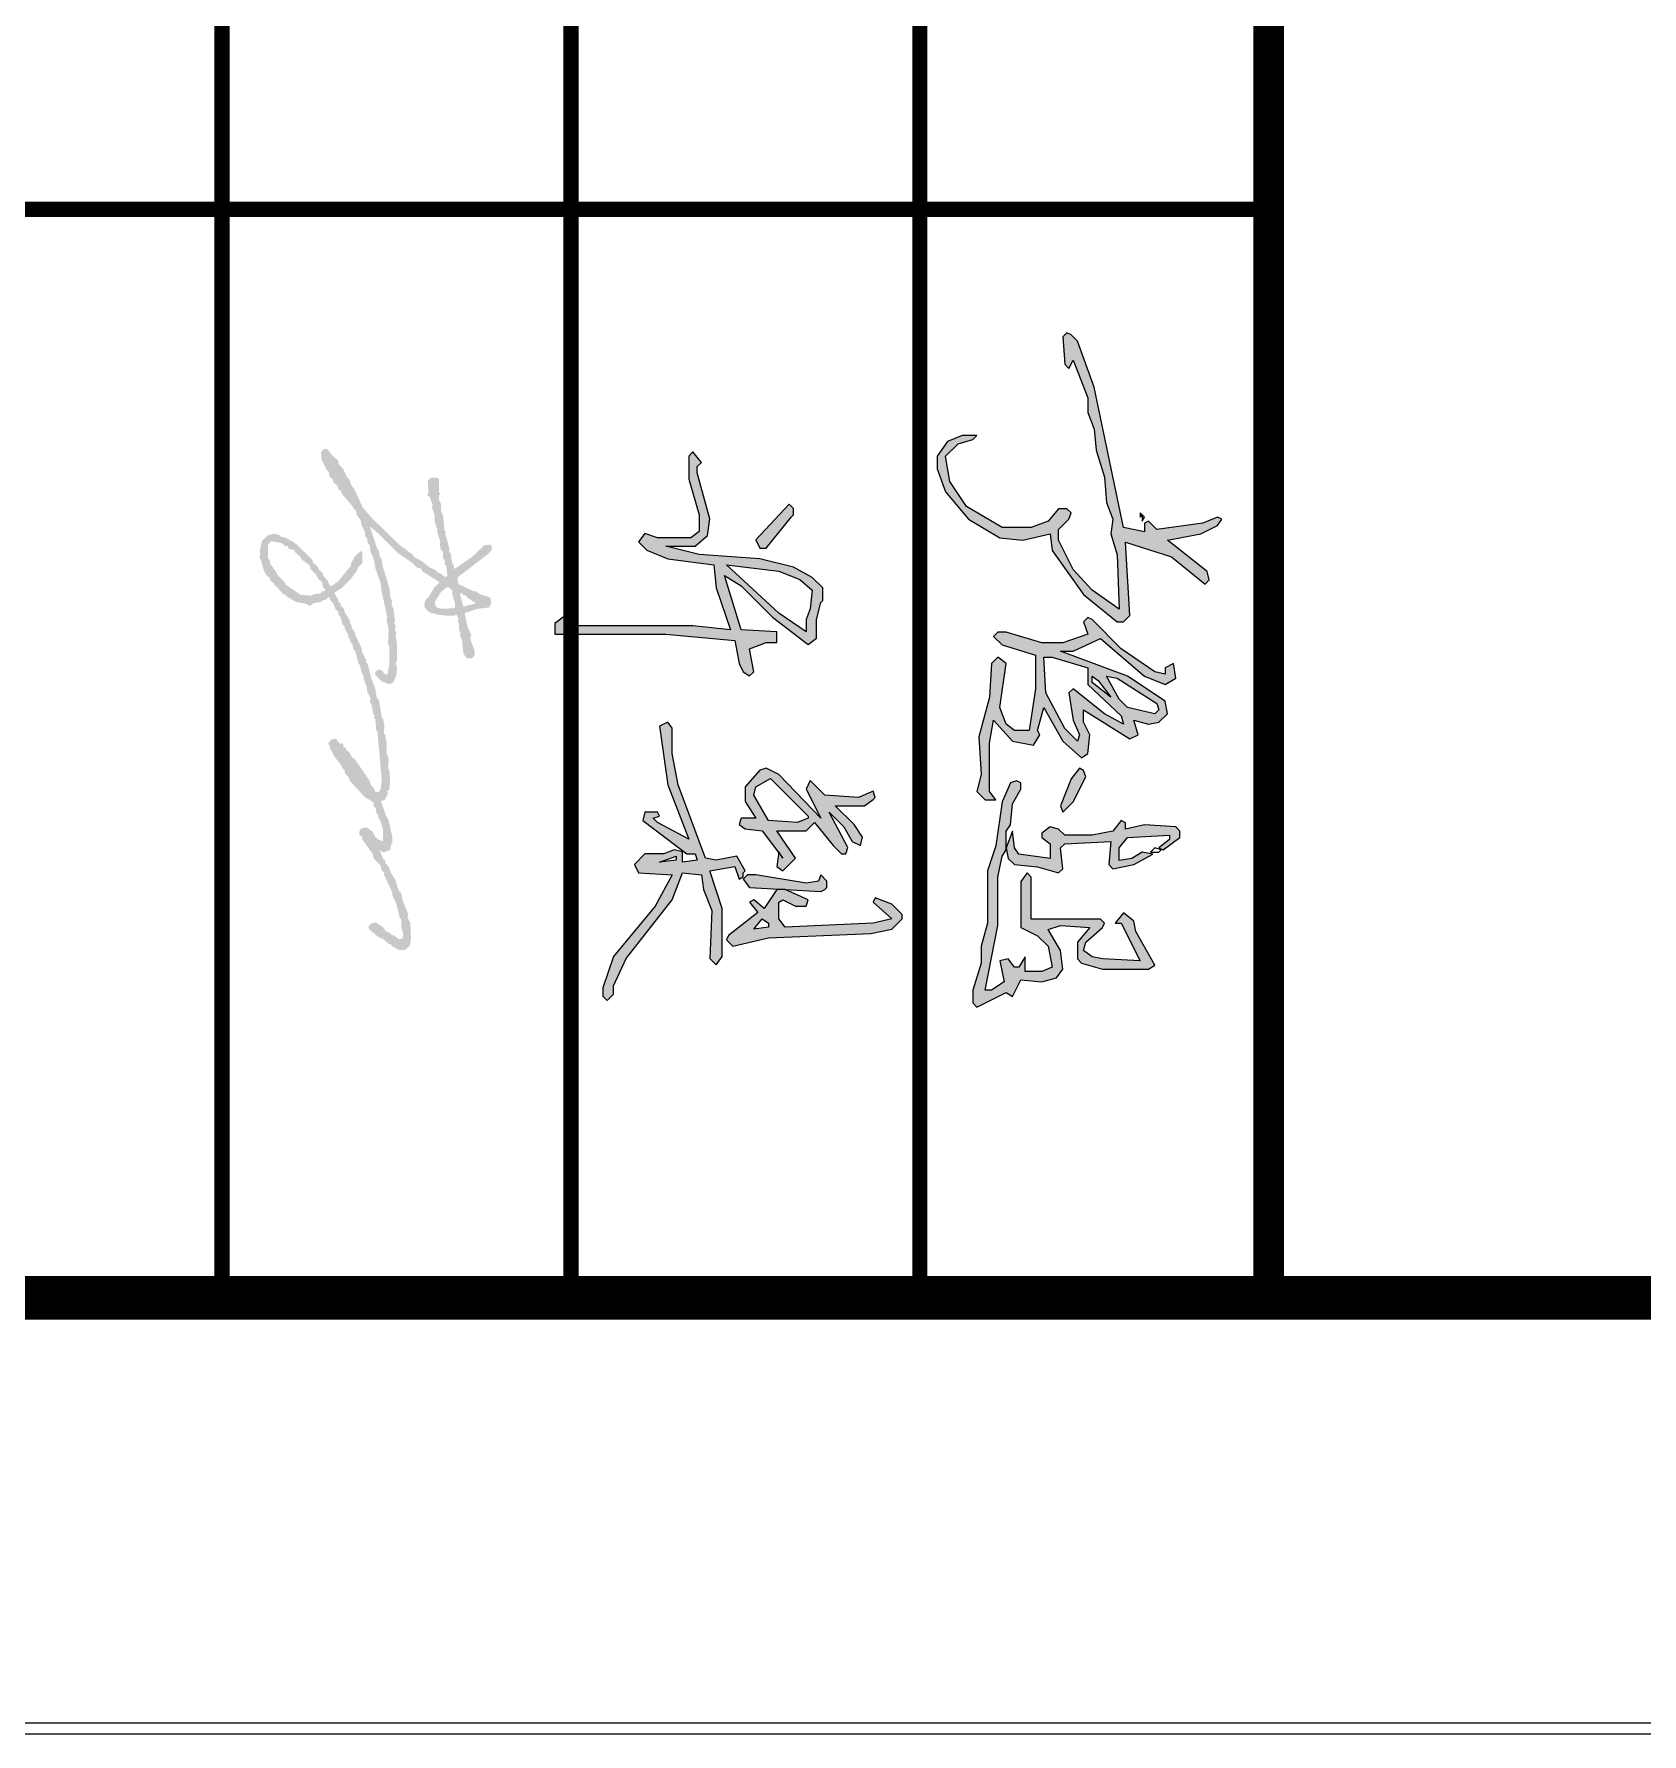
# Model space of a CAD drawing. Extents: x 826826 to 1642106, y -156213 to 399140.
# Drawn here: x 1606189 to 1607110, y 282493 to 283467 of the extents above; entities that cross this region are included whole.
import ezdxf

# ---------------------------------------------------------------- set-up
doc = ezdxf.new("R2010")
doc.units = 0
doc.header["$LTSCALE"] = 1000
doc.layers.get('0').update_dxf_attribs({"linetype": 'CONTINUOUS'})
doc.layers.add('yichutu', color=7, linetype='CONTINUOUS')
doc.layers.add('图框', color=9, linetype='CONTINUOUS', lineweight=18)

# ---------------------------------------------------------------- blocks, each defined once
blk = doc.blocks.new('ljc')
at = {"linetype": 'Continuous'}
h = blk.add_hatch(color=0, dxfattribs=at)
h.paths.add_polyline_path([(2022.82, 1567.67), (2018.82, 1563.67), (2019.82, 1561.67), (2023.82, 1561.67), (2021.82, 1551.67), (1954.82, 1537.67), (1932.82, 1529.67), (1929.82, 1526.67), (1928.82, 1524.67), (1930.82, 1522.67), (1943.82, 1523.67), (1945.82, 1525.67), (1941.82, 1527.67), (1959.82, 1534.67), (1966.82, 1534.67), (1974.82, 1537.67), (1984.82, 1538.67), (1997.82, 1542.67), (2009.82, 1543.67), (2017.82, 1546.67), (2024.82, 1545.67), (2034.82, 1548.67), (2060.82, 1549.67), (2051.82, 1536.67), (2041.82, 1527.67), (2027.82, 1520.67), (2022.82, 1520.67), (2017.82, 1525.67), (2014.82, 1526.67), (2012.82, 1524.67), (2012.82, 1520.67), (2018.82, 1515.67), (2021.82, 1507.67), (2021.82, 1493.67), (2011.82, 1476.67), (1999.82, 1468.67), (1987.82, 1466.67), (1981.82, 1472.67), (1979.82, 1479.67), (1977.82, 1481.67), (1977.82, 1474.67), (1980.82, 1467.67), (1987.82, 1462.67), (1993.82, 1462.67), (2004.82, 1466.67), (2017.82, 1477.67), (2026.82, 1492.67), (2027.82, 1503.67), (2024.82, 1516.67), (2032.82, 1517.67), (2053.82, 1532.67), (2066.82, 1548.67), (2066.82, 1551.67), (2063.82, 1554.67), (2028.82, 1552.67), (2035.82, 1574.67), (2048.82, 1590.67), (2046.82, 1592.67), (2042.82, 1591.67), (2027.82, 1572.67), (2024.82, 1588.67), (2020.82, 1596.67), (2017.82, 1598.67), (2016.82, 1596.67), (2019.82, 1589.67)])
h.paths.add_polyline_path([(2080.82, 1521.67), (2080.82, 1527.67), (2074.82, 1540.67), (2092.82, 1561.67), (2096.82, 1571.67), (2093.82, 1576.67), (2086.82, 1575.67), (2088.82, 1571.67), (2091.82, 1571.67), (2090.82, 1566.67), (2079.82, 1550.67), (2065.82, 1536.67), (2064.82, 1534.67), (2066.82, 1532.67), (2072.82, 1534.67), (2076.82, 1522.67), (2076.82, 1512.67), (2071.82, 1495.67), (2071.82, 1491.67), (2073.82, 1489.67), (2077.82, 1493.67), (2082.82, 1509.67), (2098.82, 1509.67), (2118.82, 1506.67), (2118.82, 1499.67), (2115.82, 1495.67), (2107.82, 1492.67), (2086.82, 1495.67), (2083.82, 1491.67), (2086.82, 1488.67), (2102.82, 1487.67), (2121.82, 1482.67), (2139.82, 1483.67), (2147.82, 1481.67), (2151.82, 1485.67), (2151.82, 1490.67), (2147.82, 1487.67), (2124.82, 1487.67), (2113.82, 1489.67), (2123.82, 1498.67), (2125.82, 1508.67), (2120.82, 1511.67), (2118.82, 1510.67), (2107.82, 1513.67), (2123.82, 1522.67), (2131.82, 1531.67), (2129.82, 1534.67), (2120.82, 1535.67), (2114.82, 1532.67), (2108.82, 1532.67), (2122.82, 1554.67), (2120.82, 1558.67), (2113.82, 1556.67), (2115.82, 1563.67), (2114.82, 1568.67), (2110.82, 1572.67), (2104.82, 1571.67), (2092.82, 1553.67)])
h.paths.add_polyline_path([(2088.82, 1534.67), (2096.82, 1534.67), (2111.82, 1550.67), (2115.82, 1551.67), (2110.82, 1542.67), (2098.82, 1527.67), (2100.82, 1525.67), (2113.82, 1527.67), (2120.82, 1530.67), (2123.82, 1529.67), (2117.82, 1523.67), (2100.82, 1514.67), (2083.82, 1513.67), (2083.82, 1517.67)], flags=16)
h.paths.add_polyline_path([(2092.82, 1536.67), (2094.82, 1539.67), (2102.82, 1545.67), (2095.82, 1536.67)], flags=16)
h.paths.add_polyline_path([(2092.82, 1543.67), (2093.82, 1548.67), (2105.82, 1567.67), (2108.82, 1568.67), (2110.82, 1566.67), (2107.82, 1553.67), (2103.82, 1549.67)], flags=16)
h.paths.add_polyline_path([(2140.82, 1533.67), (2137.82, 1532.67), (2136.82, 1530.67), (2141.82, 1526.67), (2154.82, 1521.67), (2157.82, 1522.67), (2152.82, 1527.67)])
h.paths.add_polyline_path([(2174.82, 1521.67), (2172.82, 1523.67), (2171.82, 1545.67), (2182.82, 1544.67), (2184.82, 1546.67), (2182.82, 1556.67), (2177.82, 1565.67), (2176.82, 1560.67), (2179.82, 1555.67), (2180.82, 1549.67), (2174.82, 1549.67), (2169.82, 1553.67), (2168.82, 1573.67), (2170.82, 1573.67), (2174.82, 1568.67), (2175.82, 1570.67), (2169.82, 1578.67), (2166.82, 1578.67), (2164.82, 1576.67), (2163.82, 1561.67), (2165.82, 1552.67), (2162.82, 1552.67), (2161.82, 1550.67), (2166.82, 1546.67), (2168.82, 1536.67), (2168.82, 1523.67), (2165.82, 1520.67), (2164.82, 1516.67), (2167.82, 1512.67), (2169.82, 1512.67), (2172.82, 1516.67), (2179.82, 1516.67), (2177.82, 1501.67), (2174.82, 1499.67), (2166.82, 1498.67), (2174.82, 1495.67), (2179.82, 1496.67), (2182.82, 1499.67), (2183.82, 1510.67), (2186.82, 1520.67), (2184.82, 1522.67)])
h.paths.add_polyline_path([(2232.82, 1541.67), (2232.82, 1563.67), (2230.82, 1566.67), (2214.82, 1557.67), (2209.82, 1556.67), (2205.82, 1551.67), (2210.82, 1547.67), (2210.82, 1550.67), (2228.82, 1559.67), (2227.82, 1541.67), (2226.82, 1536.67), (2223.82, 1532.67), (2219.82, 1533.67), (2212.82, 1541.67), (2210.82, 1542.67), (2208.82, 1540.67), (2208.82, 1507.67), (2188.82, 1507.67), (2186.82, 1505.67), (2190.82, 1502.67), (2212.82, 1502.67), (2216.82, 1510.67), (2221.82, 1515.67), (2231.82, 1517.67), (2233.82, 1512.67), (2233.82, 1504.67), (2226.82, 1504.67), (2231.82, 1501.67), (2231.82, 1499.67), (2227.82, 1496.67), (2228.82, 1492.67), (2238.82, 1494.67), (2242.82, 1488.67), (2242.82, 1485.67), (2211.82, 1491.67), (2188.82, 1491.67), (2178.82, 1493.67), (2175.82, 1495.67), (2166.82, 1495.67), (2163.82, 1497.67), (2153.82, 1498.67), (2146.82, 1502.67), (2143.82, 1502.67), (2142.82, 1500.67), (2143.82, 1497.67), (2152.82, 1493.67), (2173.82, 1490.67), (2185.82, 1486.67), (2210.82, 1486.67), (2221.82, 1483.67), (2229.82, 1483.67), (2242.82, 1479.67), (2248.82, 1479.67), (2250.82, 1481.67), (2243.82, 1495.67), (2245.82, 1498.67), (2237.82, 1502.67), (2238.82, 1512.67), (2236.82, 1519.67), (2232.82, 1522.67), (2223.82, 1521.67), (2213.82, 1515.67), (2211.82, 1521.67), (2212.82, 1535.67), (2219.82, 1529.67), (2227.82, 1529.67), (2229.82, 1531.67)])
at = {"color": 0, "linetype": 'Continuous'}
for points in [[(1929.82, 1526.67), (1928.82, 1524.67), (1930.82, 1522.67), (1943.82, 1523.67), (1945.82, 1525.67), (1941.82, 1527.67), (1959.82, 1534.67), (1966.82, 1534.67), (1974.82, 1537.67), (1984.82, 1538.67), (1997.82, 1542.67), (2009.82, 1543.67), (2017.82, 1546.67), (2024.82, 1545.67), (2034.82, 1548.67), (2060.82, 1549.67), (2051.82, 1536.67), (2041.82, 1527.67), (2027.82, 1520.67), (2022.82, 1520.67), (2017.82, 1525.67), (2014.82, 1526.67), (2012.82, 1524.67), (2012.82, 1520.67), (2018.82, 1515.67), (2021.82, 1507.67), (2021.82, 1493.67), (2011.82, 1476.67), (1999.82, 1468.67), (1987.82, 1466.67), (1981.82, 1472.67), (1979.82, 1479.67), (1977.82, 1481.67), (1977.82, 1474.67), (1980.82, 1467.67), (1987.82, 1462.67), (1993.82, 1462.67), (2004.82, 1466.67), (2017.82, 1477.67), (2026.82, 1492.67), (2027.82, 1503.67), (2024.82, 1516.67), (2032.82, 1517.67), (2053.82, 1532.67), (2066.82, 1548.67), (2066.82, 1551.67), (2063.82, 1554.67), (2028.82, 1552.67), (2035.82, 1574.67), (2048.82, 1590.67), (2046.82, 1592.67), (2042.82, 1591.67), (2027.82, 1572.67), (2024.82, 1588.67), (2020.82, 1596.67), (2017.82, 1598.67), (2016.82, 1596.67), (2019.82, 1589.67), (2022.82, 1567.67), (2018.82, 1563.67), (2019.82, 1561.67), (2023.82, 1561.67), (2021.82, 1551.67), (1954.82, 1537.67), (1932.82, 1529.67), (1929.82, 1526.67)], [(2065.82, 1536.67), (2064.82, 1534.67), (2066.82, 1532.67), (2072.82, 1534.67), (2076.82, 1522.67), (2076.82, 1512.67), (2071.82, 1495.67), (2071.82, 1491.67), (2073.82, 1489.67), (2077.82, 1493.67), (2082.82, 1509.67), (2098.82, 1509.67), (2118.82, 1506.67), (2118.82, 1499.67), (2115.82, 1495.67), (2107.82, 1492.67), (2086.82, 1495.67), (2083.82, 1491.67), (2086.82, 1488.67), (2102.82, 1487.67), (2121.82, 1482.67), (2139.82, 1483.67), (2147.82, 1481.67), (2151.82, 1485.67), (2151.82, 1490.67), (2147.82, 1487.67), (2124.82, 1487.67), (2113.82, 1489.67), (2123.82, 1498.67), (2125.82, 1508.67), (2120.82, 1511.67), (2118.82, 1510.67), (2107.82, 1513.67), (2123.82, 1522.67), (2131.82, 1531.67), (2129.82, 1534.67), (2120.82, 1535.67), (2114.82, 1532.67), (2108.82, 1532.67), (2122.82, 1554.67), (2120.82, 1558.67), (2113.82, 1556.67), (2115.82, 1563.67), (2114.82, 1568.67), (2110.82, 1572.67), (2104.82, 1571.67), (2092.82, 1553.67), (2080.82, 1521.67), (2080.82, 1527.67), (2074.82, 1540.67), (2092.82, 1561.67), (2096.82, 1571.67), (2093.82, 1576.67), (2086.82, 1575.67), (2088.82, 1571.67), (2091.82, 1571.67), (2090.82, 1566.67), (2079.82, 1550.67), (2065.82, 1536.67)], [(2162.82, 1552.67), (2161.82, 1550.67), (2166.82, 1546.67), (2168.82, 1536.67), (2168.82, 1523.67), (2165.82, 1520.67), (2164.82, 1516.67), (2167.82, 1512.67), (2169.82, 1512.67), (2172.82, 1516.67), (2179.82, 1516.67), (2177.82, 1501.67), (2174.82, 1499.67), (2166.82, 1498.67), (2174.82, 1495.67), (2179.82, 1496.67), (2182.82, 1499.67), (2183.82, 1510.67), (2186.82, 1520.67), (2184.82, 1522.67), (2174.82, 1521.67), (2172.82, 1523.67), (2171.82, 1545.67), (2182.82, 1544.67), (2184.82, 1546.67), (2182.82, 1556.67), (2177.82, 1565.67), (2176.82, 1560.67), (2179.82, 1555.67), (2180.82, 1549.67), (2174.82, 1549.67), (2169.82, 1553.67), (2168.82, 1573.67), (2170.82, 1573.67), (2174.82, 1568.67), (2175.82, 1570.67), (2169.82, 1578.67), (2166.82, 1578.67), (2164.82, 1576.67), (2163.82, 1561.67), (2165.82, 1552.67), (2162.82, 1552.67)], [(2092.82, 1543.67), (2093.82, 1548.67), (2105.82, 1567.67), (2108.82, 1568.67), (2110.82, 1566.67), (2107.82, 1553.67), (2103.82, 1549.67), (2092.82, 1543.67)], [(2176.82, 1568.67), (2175.82, 1569.67), (2174.82, 1566.67), (2176.82, 1564.67), (2176.82, 1568.67)], [(2015.82, 1560.67), (2014.82, 1559.67), (2016.82, 1559.67), (2015.82, 1560.67)], [(2016.82, 1561.67), (2015.82, 1560.67), (2018.82, 1560.67), (2016.82, 1561.67)], [(2143.82, 1502.67), (2142.82, 1500.67), (2143.82, 1497.67), (2152.82, 1493.67), (2173.82, 1490.67), (2185.82, 1486.67), (2210.82, 1486.67), (2221.82, 1483.67), (2229.82, 1483.67), (2242.82, 1479.67), (2248.82, 1479.67), (2250.82, 1481.67), (2243.82, 1495.67), (2245.82, 1498.67), (2237.82, 1502.67), (2238.82, 1512.67), (2236.82, 1519.67), (2232.82, 1522.67), (2223.82, 1521.67), (2213.82, 1515.67), (2211.82, 1521.67), (2212.82, 1535.67), (2219.82, 1529.67), (2227.82, 1529.67), (2229.82, 1531.67), (2232.82, 1541.67), (2232.82, 1563.67), (2230.82, 1566.67), (2214.82, 1557.67), (2209.82, 1556.67), (2205.82, 1551.67), (2210.82, 1547.67), (2210.82, 1550.67), (2228.82, 1559.67), (2227.82, 1541.67), (2226.82, 1536.67), (2223.82, 1532.67), (2219.82, 1533.67), (2212.82, 1541.67), (2210.82, 1542.67), (2208.82, 1540.67), (2208.82, 1507.67), (2188.82, 1507.67), (2186.82, 1505.67), (2190.82, 1502.67), (2212.82, 1502.67), (2216.82, 1510.67), (2221.82, 1515.67), (2231.82, 1517.67), (2233.82, 1512.67), (2233.82, 1504.67), (2226.82, 1504.67), (2231.82, 1501.67), (2231.82, 1499.67), (2227.82, 1496.67), (2228.82, 1492.67), (2238.82, 1494.67), (2242.82, 1488.67), (2242.82, 1485.67), (2211.82, 1491.67), (2188.82, 1491.67), (2178.82, 1493.67), (2175.82, 1495.67), (2166.82, 1495.67), (2163.82, 1497.67), (2153.82, 1498.67), (2146.82, 1502.67), (2143.82, 1502.67)], [(2083.82, 1513.67), (2083.82, 1517.67), (2088.82, 1534.67), (2096.82, 1534.67), (2111.82, 1550.67), (2115.82, 1551.67), (2110.82, 1542.67), (2098.82, 1527.67), (2100.82, 1525.67), (2113.82, 1527.67), (2120.82, 1530.67), (2123.82, 1529.67), (2117.82, 1523.67), (2100.82, 1514.67), (2083.82, 1513.67)], [(2092.82, 1536.67), (2094.82, 1539.67), (2102.82, 1545.67), (2095.82, 1536.67), (2092.82, 1536.67)], [(2137.82, 1532.67), (2136.82, 1530.67), (2141.82, 1526.67), (2154.82, 1521.67), (2157.82, 1522.67), (2152.82, 1527.67), (2140.82, 1533.67), (2137.82, 1532.67)]]:
    blk.add_lwpolyline(points, dxfattribs=at)
blk = doc.blocks.new('A$C6AF37BC7')
h = blk.add_hatch(color=256)
h.paths.add_polyline_path([(660, -48), (672, -48), (678, -96)], flags=16)
h.paths.add_polyline_path([(708, 144), (702, 150), (660, 126), (672, 66), (666, 36), (456, -42), (366, -60), (294, -60), (276, -72), (288, -96), (456, -72), (612, -12), (564, -102), (552, -114), (546, -96), (534, -102), (534, -138), (558, -144), (654, -18), (654, 6), (672, 12), (678, -30), (648, -30), (642, -54), (654, -84), (654, -138), (684, -168), (708, -156), (714, -60), (804, -108), (948, -228), (1038, -258), (1062, -258), (1074, -246), (1056, -228), (1032, -228), (954, -192), (786, -60), (708, -30), (714, 24), (756, 30), (816, 54), (954, 48), (972, 66), (948, 84), (810, 84), (702, 48), (690, 120), (726, 132), (720, 144)])
h.paths.add_polyline_path([(852, 216), (864, 216), (870, 174), (840, 198)], flags=16)
h.paths.add_polyline_path([(-312, 282), (-318, 288), (-336, 288), (-348, 276), (-246, 180), (-222, 192), (-222, 210)], flags=17)
h.paths.add_polyline_path([(546, 330), (552, 330), (564, 300), (558, 216), (486, 174), (462, 180), (438, 222)], flags=16)
h.paths.add_polyline_path([(-102, 342), (-48, 336), (-18, 324), (18, 324), (-36, 246), (-174, 96), (-156, 246), (-132, 306)], flags=16)
h.paths.add_polyline_path([(-66, 366), (-72, 372), (-108, 372), (-138, 342), (-168, 288), (-192, 192), (-204, 18), (-228, -78), (-228, 6), (-258, 42), (-306, 48), (-438, 12), (-456, 12), (-468, 24), (-498, 0), (-486, -12), (-420, -12), (-318, 18), (-270, 18), (-252, -6), (-252, -102), (-264, -138), (-240, -156), (-216, -132), (-192, -72), (-174, 60), (-108, 66), (12, 108), (0, 0), (0, -366), (-18, -342), (-24, -372), (-6, -396), (24, -396), (24, -78), (42, 120), (108, 132), (132, 144), (144, 162), (132, 174), (66, 162), (48, 210), (48, 240), (18, 240), (12, 138), (-144, 90), (-114, 138), (-24, 228), (54, 330), (36, 354), (-18, 354)])
h.paths.add_polyline_path([(756, 378), (750, 384), (732, 384), (714, 366), (732, 360), (738, 324), (714, 180), (714, 156), (726, 144), (750, 162), (762, 366)])
h.paths.add_polyline_path([(498, 516), (492, 522), (474, 516), (492, 474), (486, 378), (444, 336), (468, 324), (552, 366), (426, 246), (408, 210), (414, 192), (462, 150), (504, 150), (552, 180), (552, 138), (570, 132), (582, 150), (588, 198), (666, 258), (648, 246), (690, 240), (702, 258), (666, 294), (588, 240), (588, 324), (564, 348), (630, 402), (654, 426), (654, 438), (636, 444), (534, 390), (576, 432), (618, 456), (630, 480), (606, 486), (570, 462), (516, 408), (516, 492)])
h.paths.add_polyline_path([(846, 594), (840, 600), (828, 600), (798, 570), (780, 522), (792, 516), (840, 570), (852, 516), (864, 264), (840, 246), (792, 246), (786, 258), (804, 294), (804, 324), (786, 330), (756, 264), (756, 240), (810, 204), (786, 174), (792, 162), (822, 186), (888, 102), (900, 96), (918, 114), (894, 216), (882, 510), (870, 570)])
at = {"linetype": 'Continuous'}
for points in [[(846, 594), (840, 600), (828, 600), (798, 570), (780, 522), (792, 516), (840, 570), (852, 516), (864, 264), (840, 246), (792, 246), (786, 258), (804, 294), (804, 324), (786, 330), (756, 264), (756, 240), (810, 204), (786, 174), (792, 162), (822, 186), (888, 102), (900, 96), (918, 114), (894, 216), (882, 510), (870, 570), (846, 594)], [(498, 516), (492, 522), (474, 516), (492, 474), (486, 378), (444, 336), (468, 324), (552, 366), (426, 246), (408, 210), (414, 192), (462, 150), (504, 150), (552, 180), (552, 138), (570, 132), (582, 150), (588, 198), (666, 258), (648, 246), (690, 240), (702, 258), (666, 294), (588, 240), (588, 324), (564, 348), (630, 402), (654, 426), (654, 438), (636, 444), (534, 390), (576, 432), (618, 456), (630, 480), (606, 486), (570, 462), (516, 408), (516, 492), (498, 516)], [(-66, 366), (-72, 372), (-108, 372), (-138, 342), (-168, 288), (-192, 192), (-204, 18), (-228, -78), (-228, 6), (-258, 42), (-306, 48), (-438, 12), (-456, 12), (-468, 24), (-498, 0), (-486, -12), (-420, -12), (-318, 18), (-270, 18), (-252, -6), (-252, -102), (-264, -138), (-240, -156), (-216, -132), (-192, -72), (-174, 60), (-108, 66), (12, 108), (0, 0), (0, -366), (-18, -342), (-24, -372), (-6, -396), (24, -396), (24, -78), (42, 120), (108, 132), (132, 144), (144, 162), (132, 174), (66, 162), (48, 210), (48, 240), (18, 240), (12, 138), (-144, 90), (-114, 138), (-24, 228), (54, 330), (36, 354), (-18, 354), (-66, 366)], [(-102, 342), (-48, 336), (-18, 324), (18, 324), (-36, 246), (-174, 96), (-156, 246), (-132, 306), (-102, 342)], [(756, 378), (750, 384), (732, 384), (714, 366), (732, 360), (738, 324), (714, 180), (714, 156), (726, 144), (750, 162), (762, 366), (756, 378)], [(546, 330), (552, 330), (564, 300), (558, 216), (486, 174), (462, 180), (438, 222), (546, 330)], [(-312, 282), (-318, 288), (-336, 288), (-348, 276), (-246, 180), (-222, 192), (-222, 210), (-312, 282)], [(852, 216), (864, 216), (870, 174), (840, 198), (852, 216)], [(708, 144), (702, 150), (660, 126), (672, 66), (666, 36), (456, -42), (366, -60), (294, -60), (276, -72), (288, -96), (456, -72), (612, -12), (564, -102), (552, -114), (546, -96), (534, -102), (534, -138), (558, -144), (654, -18), (654, 6), (672, 12), (678, -30), (648, -30), (642, -54), (654, -84), (654, -138), (684, -168), (708, -156), (714, -60), (804, -108), (948, -228), (1038, -258), (1062, -258), (1074, -246), (1056, -228), (1032, -228), (954, -192), (786, -60), (708, -30), (714, 24), (756, 30), (816, 54), (954, 48), (972, 66), (948, 84), (810, 84), (702, 48), (690, 120), (726, 132), (720, 144), (708, 144)], [(660, -48), (672, -48), (678, -96), (660, -48)]]:
    blk.add_lwpolyline(points, dxfattribs=at)
blk = doc.blocks.new('GFDDDDRG')
at = {"linetype": 'Continuous'}
h = blk.add_hatch(color=0, dxfattribs=at)
h.dxf.hatch_style = 1
h.paths.add_polyline_path([(899782.5, -158692.2), (899784.9, -158692.2), (899787.3, -158694.6), (899788.9, -158693.8), (899791.3, -158697), (899800.9, -158703.4), (899786.5, -158707.4)], flags=16)
h.paths.add_polyline_path([(899767.3, -158685), (899769.7, -158685), (899773.7, -158689), (899773.7, -158693), (899776.9, -158703.4), (899776.9, -158709), (899761.7, -158709.8), (899756.1, -158708.2), (899754.5, -158706.6), (899753.7, -158701.8), (899760.9, -158690.6)], flags=16)
h.paths.add_polyline_path([(899566.5, -158632.2), (899578.5, -158634.6), (899581.7, -158637.8), (899584.9, -158637.8), (899586.5, -158641), (899592.9, -158642.6), (899593.7, -158645), (899599.3, -158649.8), (899600.9, -158653), (899610.5, -158660.2), (899611.3, -158664.2), (899617.7, -158670.6), (899620.1, -158675.4), (899624.1, -158678.6), (899625.7, -158685), (899628.1, -158687.4), (899628.1, -158689), (899624.9, -158689.8), (899622.5, -158692.2), (899615.3, -158693), (899612.1, -158694.6), (899600.1, -158693.8), (899582.5, -158681.8), (899582.5, -158680.2), (899572.9, -158670.6), (899572.9, -158669), (899564.9, -158657.8), (899564.9, -158654.6), (899562.5, -158651.4), (899562.5, -158636.2)], flags=16)
h.paths.add_polyline_path([(899570.5, -158624.2), (899569.7, -158623.4), (899561.7, -158625.8), (899556.1, -158631.4), (899553.7, -158639.4), (899552.9, -158652.2), (899554.5, -158653.8), (899557.7, -158665.8), (899560.9, -158671.4), (899564.1, -158673.8), (899565.7, -158677.8), (899570.5, -158681.8), (899569.7, -158683.4), (899572.1, -158684.2), (899580.1, -158693), (899581.7, -158693), (899584.9, -158696.2), (899594.5, -158701.8), (899606.5, -158704.2), (899610.5, -158706.6), (899614.5, -158703.4), (899623.3, -158701.8), (899624.9, -158700.2), (899628.9, -158699.4), (899631.3, -158697), (899633.7, -158697), (899633.7, -158699.4), (899637.7, -158704.2), (899640.1, -158710.6), (899643.3, -158713), (899643.3, -158716.2), (899645.7, -158719.4), (899648.1, -158728.2), (899650.5, -158729.8), (899650.5, -158732.2), (899654.5, -158739.4), (899654.5, -158742.6), (899656.1, -158743.4), (899656.9, -158747.4), (899660.1, -158752.2), (899660.1, -158755.4), (899662.5, -158758.6), (899666.5, -158773), (899668.1, -158774.6), (899669.7, -158782.6), (899672.1, -158786.6), (899672.1, -158789.8), (899676.1, -158800.2), (899676.1, -158804.2), (899680.1, -158812.2), (899679.3, -158816.2), (899681.7, -158821), (899683.3, -158830.6), (899684.9, -158832.2), (899684.1, -158834.6), (899685.7, -158837), (899686.5, -158848.2), (899688.1, -158851.4), (899692.9, -158905.8), (899692.1, -158914.6), (899690.5, -158918.6), (899688.1, -158920.2), (899684.9, -158918.6), (899684.1, -158915.4), (899680.9, -158912.2), (899679.3, -158907.4), (899662.5, -158882.6), (899658.5, -158879.4), (899656.1, -158874.6), (899652.1, -158871.4), (899652.1, -158869.8), (899648.9, -158868.2), (899648.9, -158865), (899647.3, -158863.4), (899645.7, -158865), (899640.1, -158858.6), (899635.3, -158859.4), (899631.3, -158864.2), (899633.7, -158867.4), (899633.7, -158870.6), (899636.9, -158874.6), (899637.7, -158877.8), (899646.5, -158889), (899648.1, -158893), (899650.5, -158894.6), (899650.5, -158897.8), (899655.3, -158903.4), (899656.1, -158906.6), (899673.7, -158925.8), (899680.9, -158929.8), (899684.1, -158933), (899683.3, -158935.4), (899685.7, -158937.8), (899687.3, -158945), (899688.9, -158945.8), (899688.9, -158949), (899691.3, -158952.2), (899694.5, -158963.4), (899694.5, -158976.2), (899689.7, -158974.6), (899685.7, -158971.4), (899682.5, -158965), (899675.3, -158960.2), (899668.9, -158961.8), (899667.3, -158965), (899667.3, -158969), (899670.5, -158971.4), (899670.5, -158973.8), (899682.5, -158990.6), (899684.1, -158996.2), (899691.3, -159003.4), (899692.9, -159009.8), (899696.1, -159012.2), (899695.3, -159013.8), (899704.9, -159034.6), (899704.9, -159037.8), (899709.7, -159048.2), (899713.7, -159064.2), (899715.3, -159065.8), (899715.3, -159074.6), (899717.7, -159082.6), (899716.1, -159088.2), (899712.1, -159088.2), (899707.3, -159084.2), (899704.9, -159084.2), (899701.7, -159081), (899697.7, -159079.4), (899694.5, -159074.6), (899685.7, -159069), (899680.9, -159070.6), (899677.7, -159073.8), (899678.5, -159077), (899688.9, -159085.8), (899694.5, -159088.2), (899700.9, -159093.8), (899702.5, -159093.8), (899705.7, -159097), (899712.9, -159101), (899719.3, -159101), (899724.9, -159096.2), (899726.5, -159089), (899725.7, -159069.8), (899722.5, -159063.4), (899723.3, -159059.4), (899716.9, -159044.2), (899715.3, -159035.4), (899712.1, -159032.2), (899708.9, -159021), (899702.5, -159010.6), (899701.7, -159006.6), (899696.9, -159001), (899696.9, -158998.6), (899694.5, -158996.2), (899690.5, -158986.6), (899695.3, -158989), (899703.3, -158985.8), (899703.3, -158981), (899704.9, -158978.6), (899704.9, -158970.6), (899700.9, -158952.2), (899697.7, -158946.6), (899692.1, -158930.6), (899696.9, -158928.2), (899700.1, -158921.8), (899699.3, -158918.6), (899701.7, -158917), (899702.5, -158907.4), (899701.7, -158894.6), (899700.1, -158892.2), (899700.9, -158884.2), (899700.1, -158878.6), (899698.5, -158876.2), (899698.5, -158861.8), (899696.9, -158857), (899697.7, -158855.4), (899695.3, -158852.2), (899696.1, -158844.2), (899694.5, -158836.2), (899692.9, -158833.8), (899689.7, -158813.8), (899687.3, -158812.2), (899685.7, -158801.8), (899680.9, -158789), (899676.9, -158773), (899674.5, -158770.6), (899675.3, -158769), (899670.5, -158759.4), (899669.7, -158754.6), (899662.5, -158739.4), (899662.5, -158737), (899658.5, -158731.4), (899658.5, -158729), (899656.1, -158725.8), (899656.1, -158722.6), (899650.5, -158713.8), (899649.7, -158709.8), (899645.7, -158705.8), (899645.7, -158703.4), (899643.3, -158701.8), (899643.3, -158699.4), (899638.5, -158691.4), (899647.3, -158685.8), (899656.9, -158676.2), (899664.1, -158666.6), (899665.7, -158662.6), (899670.5, -158657.8), (899670.5, -158645), (899668.9, -158643.4), (899662.5, -158649), (899657.7, -158657.8), (899657.7, -158660.2), (899643.3, -158677.8), (899636.1, -158683.4), (899633.7, -158683.4), (899630.5, -158677), (899625.7, -158671.4), (899624.9, -158668.2), (899620.9, -158665), (899619.3, -158661), (899614.5, -158657), (899612.9, -158653), (899592.9, -158633.8), (899580.9, -158627.4), (899577.7, -158627.4), (899575.3, -158625)])
h.paths.add_polyline_path([(899631.3, -158527.4), (899630.5, -158526.6), (899626.5, -158526.6), (899623.3, -158530.6), (899624.1, -158539.4), (899629.7, -158550.6), (899632.1, -158552.2), (899632.9, -158557.8), (899636.9, -158561.8), (899637.7, -158565), (899641.7, -158568.2), (899643.3, -158573), (899646.5, -158574.6), (899646.5, -158577), (899660.1, -158593), (899660.1, -158594.6), (899663.3, -158597), (899664.1, -158601.8), (899668.9, -158609), (899669.7, -158613.8), (899673.7, -158621.8), (899673.7, -158626.6), (899676.1, -158629), (899676.9, -158634.6), (899679.3, -158637), (899680.1, -158645), (899683.3, -158650.6), (899682.5, -158652.2), (899684.1, -158653.8), (899685.7, -158663.4), (899692.1, -158681.8), (899692.1, -158686.6), (899699.3, -158719.4), (899698.5, -158721.8), (899700.9, -158733.8), (899700.1, -158749.8), (899701.7, -158752.2), (899701.7, -158773), (899699.3, -158785.8), (899696.1, -158784.2), (899692.9, -158780.2), (899688.9, -158779.4), (899685.7, -158781.8), (899685.7, -158785.8), (899692.9, -158793), (899701.7, -158796.2), (899706.5, -158793.8), (899709.7, -158785.8), (899710.5, -158777), (899708.9, -158772.2), (899710.5, -158769), (899710.5, -158749.8), (899708.9, -158741.8), (899709.7, -158737.8), (899708.1, -158733.8), (899708.9, -158729.8), (899707.3, -158726.6), (899708.1, -158723.4), (899706.5, -158709.8), (899704.1, -158705), (899704.9, -158701.8), (899702.5, -158695.4), (899701.7, -158685), (899700.1, -158683.4), (899700.9, -158682.6), (899693.7, -158660.2), (899692.9, -158653), (899690.5, -158649.8), (899689.7, -158642.6), (899688.1, -158641.8), (899679.3, -158615.4), (899687.3, -158621.8), (899710.5, -158645), (899728.9, -158657.8), (899733.7, -158662.6), (899737.7, -158663.4), (899739.3, -158666.6), (899759.3, -158679.4), (899752.9, -158685.8), (899746.5, -158696.2), (899742.5, -158700.2), (899741.7, -158707.4), (899745.7, -158712.2), (899750.5, -158715.4), (899752.1, -158714.6), (899755.3, -158716.2), (899768.1, -158717.8), (899776.1, -158717.8), (899777.7, -158716.2), (899779.3, -158717), (899780.9, -158721.8), (899780.1, -158724.2), (899781.7, -158726.6), (899781.7, -158734.6), (899783.3, -158737), (899782.5, -158741), (899784.9, -158745), (899786.5, -158761), (899790.5, -158766.6), (899796.1, -158766.6), (899799.3, -158763.4), (899799.3, -158757.8), (899794.5, -158744.2), (899795.3, -158738.6), (899791.3, -158730.6), (899788.1, -158714.6), (899802.5, -158709.8), (899816.1, -158708.2), (899818.5, -158703.4), (899817.7, -158697.8), (899816.1, -158696.2), (899805.7, -158693), (899800.9, -158689.8), (899796.9, -158689), (899780.1, -158681), (899780.9, -158678.6), (899779.3, -158677), (899780.9, -158673), (899815.3, -158646.6), (899819.3, -158641.8), (899819.3, -158638.6), (899817.7, -158636.2), (899810.5, -158637), (899796.1, -158650.6), (899776.1, -158664.2), (899775.3, -158659.4), (899773.7, -158657.8), (899772.1, -158646.6), (899770.5, -158645), (899770.5, -158641), (899765.7, -158623.4), (899766.5, -158621), (899764.9, -158620.2), (899763.3, -158603.4), (899760.9, -158597), (899760.9, -158589.8), (899758.5, -158585), (899758.5, -158580.2), (899760.1, -158577.8), (899758.5, -158576.2), (899758.5, -158561), (899756.9, -158559.4), (899749.7, -158559.4), (899745.7, -158562.6), (899746.5, -158576.2), (899744.9, -158579.4), (899748.1, -158581.8), (899751.3, -158591.4), (899750.5, -158593.8), (899753.7, -158602.6), (899753.7, -158610.6), (899755.3, -158613), (899755.3, -158616.2), (899756.9, -158617.8), (899756.1, -158620.2), (899760.1, -158633), (899759.3, -158636.2), (899760.9, -158642.6), (899763.3, -158644.2), (899763.3, -158651.4), (899765.7, -158655.4), (899764.9, -158658.6), (899767.3, -158661), (899768.1, -158671.4), (899767.3, -158673), (899764.9, -158673), (899760.1, -158669), (899756.9, -158668.2), (899754.5, -158665), (899748.1, -158662.6), (899739.3, -158655.4), (899730.5, -158650.6), (899728.1, -158647.4), (899712.9, -158636.2), (899681.7, -158605.8), (899671.3, -158593.8), (899661.7, -158573), (899657.7, -158567.4), (899656.1, -158561.8), (899652.9, -158558.6), (899648.9, -158549.8), (899643.3, -158543.4), (899643.3, -158540.2), (899635.3, -158533)])
at = {"layer": '图框'}
blk.add_lwpolyline([(923309.8, -107437), (923309.8, -159999.5), (893609.8, -159999.5), (893609.8, -107437)], close=True, dxfattribs=at)
blk.add_lwpolyline([(923309.8, -107437), (923309.8, -159999.5), (893609.8, -159999.5), (893609.8, -107437)], close=True, dxfattribs=at)
at = {"layer": '图框', "const_width": 50}
blk.add_lwpolyline([(894109.8, -159499.5), (922809.8, -159499.5), (922809.8, -108687), (894109.8, -108687)], close=True, dxfattribs=at)
at = {"layer": '图框'}
for points, const_width in [([(899509.9, -156001.9), (899509.9, -159501.9)], 17.5), ([(899909.9, -156001.9), (899909.9, -159501.9)], 17.5), ([(900309.9, -156001.9), (900309.9, -159501.9)], 17.5), ([(900709.9, -159501.9), (900709.9, -156001.9)], 35), ([(900709.9, -156001.9), (900709.9, -159501.9)], 35), ([(897509.9, -158251.9), (900709.9, -158251.9)], 17.5), ([(897509.9, -158251.9), (900709.9, -158251.9)], 17.5)]:
    blk.add_lwpolyline(points, dxfattribs=dict(at, const_width=const_width))
at = {"color": 0, "linetype": 'Continuous', "xscale": 2.399999999906868, "yscale": 2.399999999906868, "zscale": 2.399999999906868, "rotation": 270}
blk.add_blockref('ljc', (896819.3, -153764.2, -39423052.8), dxfattribs=at)
at = {"xscale": 0.3999999999068677, "yscale": 0.4000000000232831, "zscale": 0.4, "rotation": 270}
blk.add_blockref('A$C6AF37BC7', (900049.8, -158729.1), dxfattribs=at)
blk = doc.blocks.new('yct-1051-594-26275-14850-25-1002.0')
at = {"layer": 'yichutu', "color": 7}
blk.add_lwpolyline([(0, 0), (0, 14850), (26275, 14850), (26275, 0)], close=True, dxfattribs=at)

msp = doc.modelspace()

# ---------------------------------------------------------------- block references
at = {"xscale": 0.5, "yscale": 0.5, "zscale": 0.5}
msp.add_blockref('GFDDDDRG', (1156541.4, 362492.89), dxfattribs=at)
at = {"layer": 'yichutu', "rotation": 270}
msp.add_blockref('yct-1051-594-26275-14850-25-1002.0', (1603346.29, 308774.41), dxfattribs=at)

doc.saveas('drawing.dxf')
